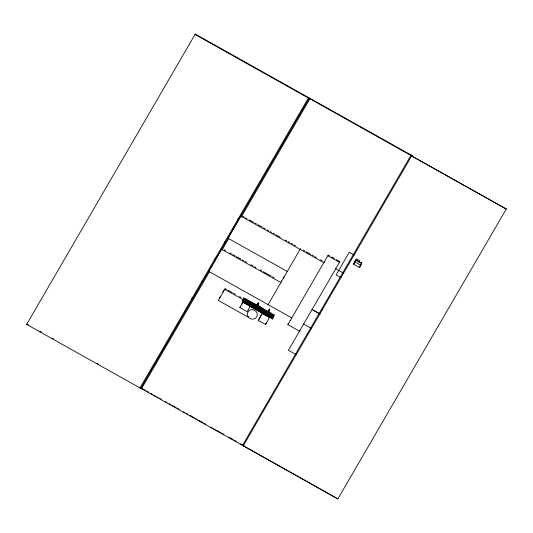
<?xml version="1.0" encoding="UTF-8"?>
<svg xmlns="http://www.w3.org/2000/svg" width="533" height="533" viewBox="0 0 533 533"><rect width="100%" height="100%" fill="white"/><g stroke="black" fill="none" stroke-linecap="round" stroke-linejoin="round"><path stroke-width="0.8" d="M309.353 98.019L140.739 388.344L26.65 324.404L26.837 323.957L28.282 324.764M309.207 98.372L506.277 209.043L411.643 156.009L411.869 155.469L195.271 34.079L195.085 34.525L309.167 98.465M140.739 388.344L140.925 387.897M308.627 97.606L139.966 388.024L141.425 388.837L141.651 388.304L145.975 390.729M247.985 317.035L218.317 300.412L225.073 288.553L226.525 289.366M241.316 216.924L310.086 98.425M242.142 301.891L243.887 297.78L242.435 302.051M250.317 306.228L247.179 311.712L239.883 307.621L240.483 306.195M243.514 302.418L243.115 302.431L244.86 298.32M243.408 302.597L245.153 298.487M244.487 302.964L244.087 302.977L245.833 298.866M244.381 303.144L246.126 299.033M245.453 303.504L245.06 303.524L246.806 299.413M245.353 303.69L247.099 299.579M246.426 304.05L246.033 304.07L247.778 299.959M246.326 304.23L248.072 300.119M247.399 304.596L247.006 304.616L248.751 300.505M247.299 304.776L249.044 300.665M248.371 305.142L247.978 305.156L249.724 301.052M248.271 305.322L250.017 301.212M249.344 305.689L248.951 305.702L250.697 301.591M249.244 305.869L250.99 301.758M251.962 302.304L250.217 306.415L251.669 302.138M250.896 306.795L251.29 306.775L250.896 306.795L252.642 302.684M251.19 306.955L252.935 302.851M253.908 303.39L252.162 307.501L253.508 303.41M251.869 307.341L253.615 303.23M252.162 307.501L253.801 303.577M254.881 303.937L253.135 308.047L254.481 303.957M252.842 307.887L254.587 303.777M253.135 308.047L254.774 304.116M253.202 308.054L254.741 305.182M255.853 304.483L254.108 308.594L255.454 304.503M253.815 308.427L255.56 304.316M254.108 308.594L255.747 304.663M256.826 305.029L255.074 309.14L256.426 305.043M254.787 308.973L256.533 304.863M255.074 309.14L256.719 305.209M258.805 302.957L257.646 305.549L257.159 305.276L258.052 303.137M257.159 305.276L258.318 302.684M257.799 305.576L256.047 309.686L257.399 305.589M255.76 309.52L257.506 305.409M257.646 305.549L258.538 303.41M256.047 309.686L257.692 305.755M257.019 310.226C260.384 301.618 258.718 308.067 256.733 310.066L258.372 306.135M256.733 310.066L258.478 305.955M257.992 310.772C261.357 302.164 259.691 308.607 257.706 310.612L259.344 306.682M257.706 310.612L259.451 306.502M258.965 311.319C262.329 302.711 260.664 309.153 258.678 311.152L260.317 307.228M258.678 311.152L260.424 307.048M259.937 311.865C263.302 303.257 261.636 309.7 259.651 311.698L261.29 307.774M259.651 311.698L261.397 307.588M262.662 308.301L260.91 312.411L262.263 308.314M260.624 312.245L262.369 308.134M260.91 312.411L262.556 308.48M270.384 315.749L265.621 324.51L258.325 320.42L261.51 314.377M261.596 312.791L261.989 312.771L261.596 312.791L263.342 308.68M261.883 312.951L263.635 308.847M258.325 320.42L263.095 311.665L264.421 312.405M262.569 313.337L262.962 313.317L262.569 313.337L264.315 309.227M262.856 313.497L264.501 309.573M263.542 313.884L263.935 313.864L263.542 313.884L265.287 309.773M263.828 314.044L265.474 310.113M264.508 314.423L264.908 314.41L264.508 314.423L266.26 310.313M264.801 314.59L266.447 310.659M265.481 314.97L265.88 314.95L265.481 314.97L267.233 310.859M265.774 315.136L267.419 311.205M266.453 315.516L266.853 315.496L266.453 315.516L269.258 308.814L269.745 309.087L268.852 311.232L268.585 311.685L268.099 311.412L268.365 310.959L268.852 311.232M266.747 315.683L268.499 311.572M268.585 311.685L269.485 309.54M281.591 280.931L281.271 281.431M267.426 316.062L267.826 316.042L267.426 316.062L269.178 311.952M267.719 316.222L269.471 312.111M268.399 316.609L268.799 316.589L268.399 316.609L270.151 312.498M268.692 316.769L270.338 312.838M265.621 324.51L266.44 322.545M269.372 317.148L269.771 317.135L269.372 317.148L271.124 313.044M269.665 317.315L271.31 313.384M270.344 317.695L270.744 317.681L270.344 317.695L271.99 313.77M270.637 317.861L272.283 313.93M271.317 318.241L273.069 314.13L271.61 318.408M300.519 248.578L268.079 304.643M272.29 318.787L272.689 318.767L272.29 318.787L274.042 314.677M272.583 318.947L274.335 314.843M299.866 330.473L299.566 331.186L287.9 324.644L288.2 323.931M242.742 444.848L242.555 445.295L411.176 154.976L412.635 155.789L412.449 156.236M506.35 208.869L337.842 498.921L243.281 445.708M244.014 446.114L244.201 445.668M324.251 261.876L323.917 262.682L240.856 216.131L228.011 238.231L287.34 271.484M287.9 324.644L328.201 255.087L329.574 255.853M296.288 354.725L288.406 350.288L339.867 261.63M354.059 263.115L353.586 264.255L355.411 260.79M361.334 264.108L359.509 267.573L353.406 264.155L356.177 259.071M359.509 267.573L359.982 266.44M359.249 267.433L362.02 262.343M337.842 498.921L140.772 388.251M26.65 324.404L195.271 34.079M191.6 299.013L192.433 297.574M201.214 282.47L202.047 281.031M214.586 259.451L215.425 258.012M224.2 242.908L225.033 241.469M237.571 219.889L238.411 218.45M210.222 268.399L211.028 267.02M219.856 251.823L220.655 250.443M233.101 229.03L233.9 227.644M141.425 388.837L209.556 271.597M222.088 250.017L228.777 238.504M223.001 291.897L223.807 290.512M219.456 298.227L220.262 296.841M223.067 292.011L223.873 290.625M241.669 304.156L242.848 302.118M239.883 307.621L243.041 302.191L250.337 306.275M283.423 277.999L284.256 276.567M321.705 310.532L322.538 309.113M243.208 445.888L411.716 155.829M354.638 261.723L355.404 260.397M356.104 260.457L356.877 259.118L359.842 260.784L359.069 262.116M308.4 98.145L309.86 98.965M354.278 255.087L349.235 252.262L336.076 274.908L341.12 277.733M356.304 260.131L361.441 263.009M355.711 260.177L361.561 263.455M354.938 261.93L360.861 265.247M331.633 257.006L334.378 258.545M336.436 259.704L339.181 261.243M327.902 255.8L339.574 262.343M242.642 216.138L244.087 216.951M245.533 217.757L246.979 218.57M249.151 219.789L253.495 222.221M254.941 223.034L256.386 223.84M257.832 224.653L262.176 227.085M263.622 227.897L265.068 228.71M267.24 229.923L268.685 230.736M270.131 231.549L271.577 232.361M273.029 233.168L274.475 233.98M275.921 234.793L280.265 237.225M285.328 240.063L286.774 240.876M288.22 241.682L289.666 242.495M291.111 243.308L292.564 244.121M294.009 244.927L295.455 245.74M303.397 250.19L304.836 250.996M306.275 251.803L310.586 254.221M312.025 255.027L313.464 255.833M314.903 256.639L316.342 257.446M320.653 259.864L322.092 260.67M335.77 268.779L343.698 273.222M224.1 249.697L225.546 250.51M229.883 252.942L231.335 253.755M232.781 254.567L234.953 255.78M236.399 256.593L240.736 259.025M242.189 259.837L243.634 260.65M245.08 261.456L246.526 262.269M250.87 264.701L253.042 265.92M254.488 266.727L255.933 267.539M260.271 269.971L261.723 270.784M263.169 271.597L271.124 276.054M272.576 276.867L274.022 277.68M280.918 282.537L221.588 249.284L208.749 271.39L291.811 317.941M303.663 324.037L311.592 328.475M290.318 320.313L290.212 320.5M257.419 304.823L257.905 305.096M227.971 290.179L232.308 292.61M233.76 293.423L235.206 294.229M239.544 296.661L240.989 297.474M246.059 300.312L250.397 302.744M251.843 303.557L253.295 304.37M224.739 289.359L254.401 305.982M265.747 313.151L267.073 313.89M262.269 313.624L269.565 317.715M39.835 331.24L41.281 332.046M52.107 338.115L53.553 338.928M96.879 363.206L98.319 364.019M147.421 391.535L148.86 392.348M151.032 393.561L152.471 394.367M153.917 395.18L155.363 395.986M156.802 396.799L158.248 397.605M159.693 398.418L161.133 399.224M165.47 401.649L166.909 402.462M169.074 403.674L170.52 404.487M171.966 405.293L176.296 407.718M177.742 408.531L179.181 409.337M183.512 411.769L184.958 412.575M186.403 413.388L187.849 414.194M190.014 415.407L194.345 417.839M195.784 418.645L197.23 419.458M198.676 420.264L203.006 422.689M204.452 423.502L205.891 424.308M210.948 427.14L212.394 427.952M213.833 428.759L215.279 429.571M216.724 430.378L221.055 432.809M222.501 433.615L223.94 434.422M228.997 437.26L233.327 439.685M234.773 440.491L236.212 441.304M240.543 443.729L241.989 444.542M258.605 310.659A5.024 4.71 22.7 0 1 258.645 311.905M312.098 309.526L319.973 313.957L312.098 309.526M248.105 316.715A5.024 4.71 22.7 0 0 256.726 316.862A5.024 4.71 22.7 0 0 252.209 309.653A5.024 4.71 22.7 0 0 248.105 316.715"/></g></svg>
